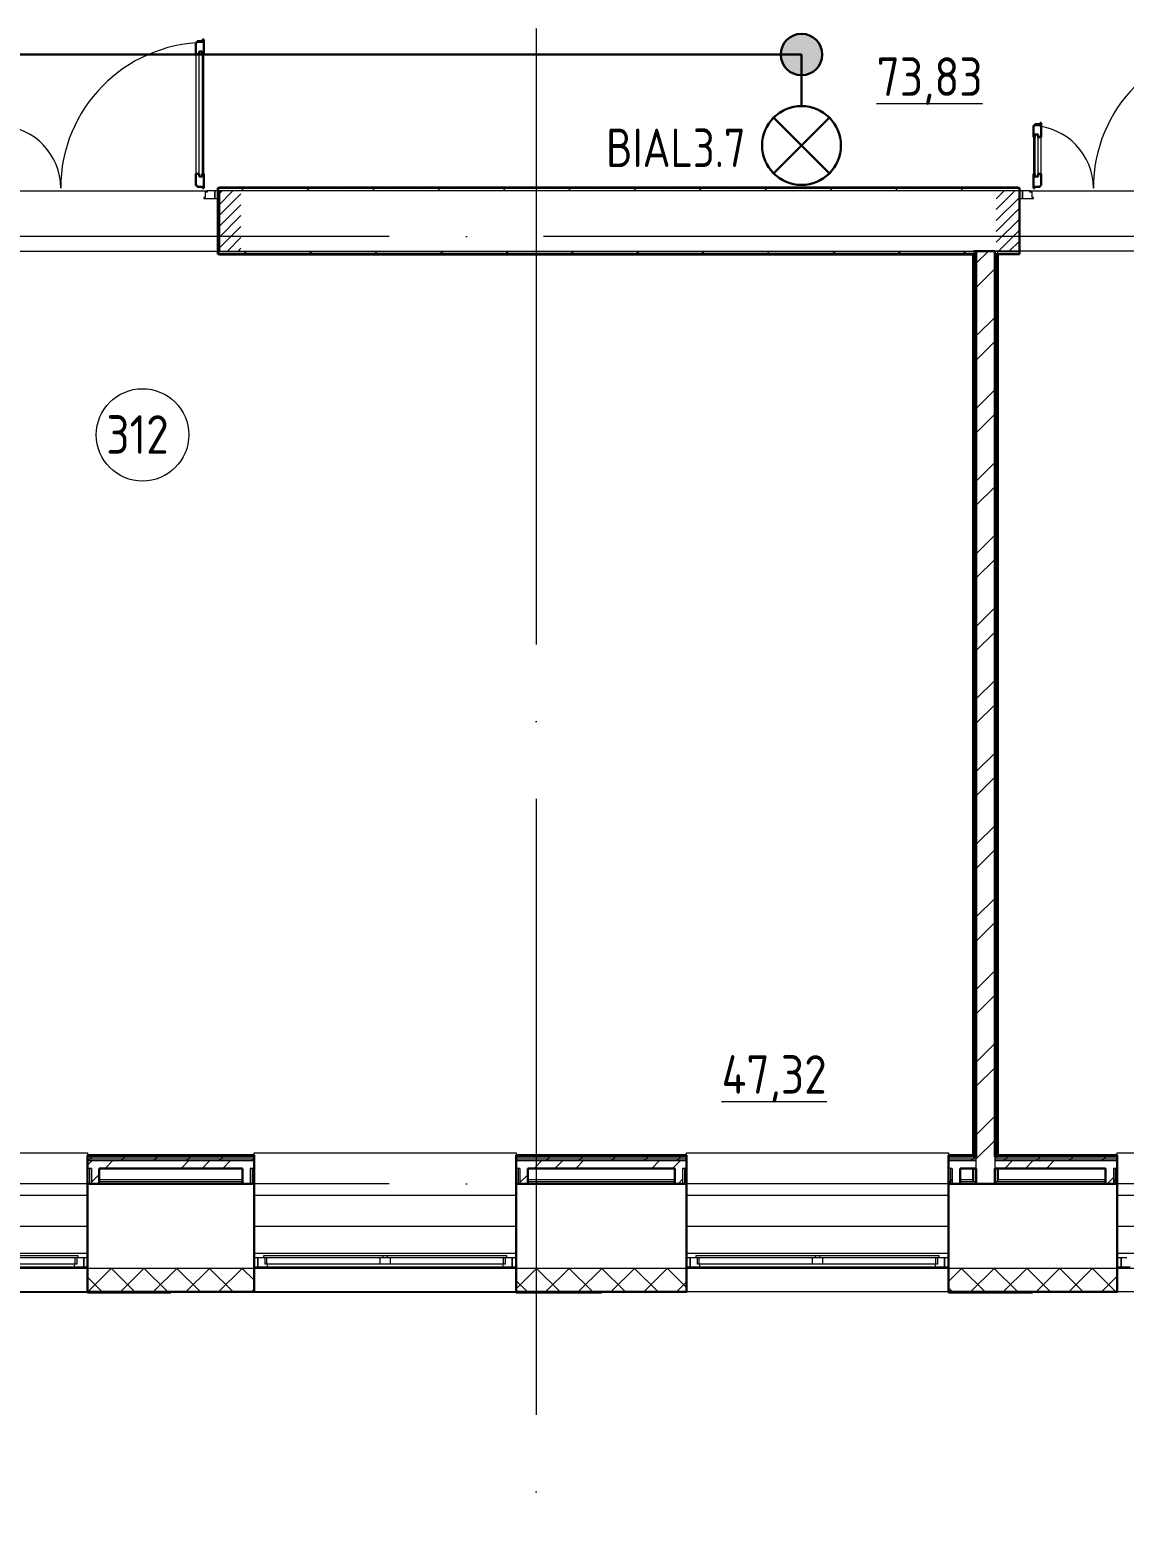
# Model space of a CAD drawing. Header units: millimetres. Extents: x -421858 to 614926, y -468665 to 141641.
# Drawn here: x 296682 to 303780, y -20005 to -10274 of the extents above; entities that cross this region are included whole.
import ezdxf
from ezdxf.enums import TextEntityAlignment as Align

# ---------------------------------------------------------------- set-up
doc = ezdxf.new("R2010")
doc.units = ezdxf.units.MM
doc.set_wipeout_variables(frame=1)
doc.linetypes.add('ADSK_Линия сетки', pattern=[25, 20, -2.5, 0, -2.5])
doc.linetypes.add('ADSK_Штриховая_ш2 п1_5', pattern=[4.5, 3, -1.5])
for name, color, linetype, lineweight in [('_ Окна', 7, 'Continuous', 9), ('RC-Линии_связи-Адресные', 5, 'Continuous', 30), ('RC-Оповещение_световое', 7, 'Continuous', 30), ('Двери', 252, 'Continuous', 9), ('лс', 5, 'Continuous', 30), ('Марки помещений', 252, 'Continuous', 20), ('Ограждение', 252, 'Continuous', 9), ('Окна', 252, 'Continuous', 9), ('Оси', 252, 'Continuous', 9), ('Стены внутренние', 7, 'Continuous', 18), ('Стены наружные', 7, 'Continuous', 18), ('Стены штриховка', 252, 'Continuous', 9)]:
    doc.layers.add(name, color=color, linetype=linetype, lineweight=lineweight)
doc.layers.add('RC-Позиционные_обозначения', color=7, linetype='Continuous')
doc.layers.add('Двери открывание', color=7, linetype='Continuous', lineweight=9, true_color=0xc0c0c0)
doc.styles.add('GOST Common_2', font='', dxfattribs={"width": 0.9, "height": 250})
doc.styles.add('RubezhCAD', font='', dxfattribs={"oblique": 10})
doc.styles.get("Standard").update_dxf_attribs({"font": ''})
doc.styles.get('GOST Common_2').set_extended_font_data('GOST type B')
doc.styles.get('RubezhCAD').set_extended_font_data('GOST type A')
doc.styles.get('Standard').set_extended_font_data('GOST type B')

# ---------------------------------------------------------------- blocks, each defined once
blk = doc.blocks.new('3 этаж')
at = {"layer": '_ Окна', "color": 251, "lineweight": 18, "true_color": 0x636466}
for p, q in [((296966.8, -18286.4), (296971.3, -18303.4)), ((296984.8, -18286.4), (296972.8, -18286.4)), ((296984.8, -18245.4), (296984.8, -18286.4)), ((297030.8, -18245.4), (296992.8, -18245.4)), ((297030.8, -18303.4), (297030.8, -18245.4)), ((298198.8, -18245.4), (298160.8, -18245.4)), ((298160.8, -18245.4), (298160.8, -18303.4)), ((298206.8, -18286.4), (298206.8, -18245.4)), ((298218.8, -18286.4), (298206.8, -18286.4)), ((298220.2, -18303.4), (298224.8, -18286.4)), ((299746.8, -18286.4), (299751.3, -18303.4)), ((299764.8, -18286.4), (299752.8, -18286.4)), ((299764.8, -18245.4), (299764.8, -18286.4)), ((299810.8, -18245.4), (299772.8, -18245.4)), ((299810.8, -18303.4), (299810.8, -18245.4)), ((301003.8, -18245.4), (300965.8, -18245.4)), ((300965.8, -18245.4), (300965.8, -18303.4)), ((301011.8, -18286.4), (301011.8, -18245.4)), ((301023.8, -18286.4), (301011.8, -18286.4)), ((301025.2, -18303.4), (301029.8, -18286.4)), ((302551.8, -18286.4), (302556.3, -18303.4)), ((302569.8, -18286.4), (302557.8, -18286.4)), ((302569.8, -18245.4), (302569.8, -18286.4)), ((302615.8, -18245.4), (302577.8, -18245.4)), ((302615.8, -18303.4), (302615.8, -18245.4)), ((303798.8, -18245.4), (303760.8, -18245.4)), ((303760.8, -18245.4), (303760.8, -18303.4)), ((296971.3, -18303.4), (297030.8, -18303.4)), ((298160.8, -18303.4), (298220.2, -18303.4)), ((299751.3, -18303.4), (299810.8, -18303.4)), ((300965.8, -18303.4), (301025.2, -18303.4)), ((302556.3, -18303.4), (302615.8, -18303.4)), ((303760.8, -18303.4), (303820.2, -18303.4))]:
    blk.add_line(p, q, dxfattribs=at)
at = {"layer": '_ Окна', "color": 251, "true_color": 0x636466}
for p, q in [((297055.8, -18245.4), (297030.8, -18245.4)), ((297030.8, -18245.4), (297030.8, -18303.4)), ((298160.8, -18245.4), (298135.8, -18245.4)), ((298160.8, -18303.4), (298160.8, -18245.4)), ((299835.8, -18245.4), (299810.8, -18245.4)), ((299810.8, -18245.4), (299810.8, -18303.4)), ((300965.8, -18245.4), (300940.8, -18245.4)), ((300965.8, -18303.4), (300965.8, -18245.4)), ((302640.8, -18245.4), (302615.8, -18245.4)), ((302615.8, -18245.4), (302615.8, -18303.4)), ((303760.8, -18245.4), (303735.8, -18245.4)), ((303760.8, -18303.4), (303760.8, -18245.4)), ((297030.8, -18303.4), (297055.8, -18303.4)), ((298135.8, -18303.4), (298160.8, -18303.4)), ((299810.8, -18303.4), (299835.8, -18303.4)), ((300940.8, -18303.4), (300965.8, -18303.4)), ((302615.8, -18303.4), (302640.8, -18303.4)), ((303735.8, -18303.4), (303760.8, -18303.4))]:
    blk.add_line(p, q, dxfattribs=at)
at = {"layer": 'Двери', "color": 251, "lineweight": 30, "true_color": 0x636466}
for p, q in [((297766.8, -10354.4), (297758.8, -10354.4)), ((297758.8, -10354.4), (297758.8, -10430.4)), ((297800.8, -10345.4), (297766.8, -10345.4)), ((297766.8, -10345.4), (297766.8, -10354.4)), ((297778.8, -10430.4), (297778.8, -10412.4)), ((297778.8, -10412.4), (297799.8, -10412.4)), ((297799.8, -10412.4), (297799.8, -10430.4)), ((297808.8, -10336.4), (297800.8, -10336.4)), ((297800.8, -10336.4), (297800.8, -10345.4)), ((297808.8, -10430.4), (297808.8, -10336.4)), ((297758.8, -10430.4), (297778.8, -10430.4)), ((297799.8, -10430.4), (297808.8, -10430.4)), ((303200.8, -10894.4), (303192.8, -10894.4)), ((303192.8, -10894.4), (303192.8, -10970.4)), ((303234.8, -10885.4), (303200.8, -10885.4)), ((303200.8, -10885.4), (303200.8, -10894.4)), ((303242.8, -10876.4), (303234.8, -10876.4)), ((303234.8, -10876.4), (303234.8, -10885.4)), ((303242.8, -10970.4), (303242.8, -10876.4)), ((303201.8, -10970.4), (303192.8, -10970.4)), ((303201.8, -10952.4), (303201.8, -10970.4)), ((303222.8, -10952.4), (303201.8, -10952.4)), ((303222.8, -10970.4), (303222.8, -10952.4)), ((303242.8, -10970.4), (303222.8, -10970.4)), ((297758.8, -11206.4), (297758.8, -11282.4)), ((297758.8, -11206.4), (297778.8, -11206.4)), ((297758.8, -11282.4), (297766.8, -11282.4)), ((297766.8, -11282.4), (297766.8, -11291.4)), ((297778.8, -11206.4), (297778.8, -11224.4)), ((297778.8, -11224.4), (297799.8, -11224.4)), ((297799.8, -11206.4), (297808.8, -11206.4)), ((297799.8, -11224.4), (297799.8, -11206.4)), ((297808.8, -11300.4), (297808.8, -11206.4)), ((303192.8, -11206.4), (303192.8, -11300.4)), ((303201.8, -11206.4), (303192.8, -11206.4)), ((303201.8, -11224.4), (303201.8, -11206.4)), ((303222.8, -11224.4), (303201.8, -11224.4)), ((303222.8, -11206.4), (303222.8, -11224.4)), ((303242.8, -11206.4), (303222.8, -11206.4)), ((303234.8, -11291.4), (303234.8, -11282.4)), ((303234.8, -11282.4), (303242.8, -11282.4)), ((303242.8, -11282.4), (303242.8, -11206.4)), ((297766.8, -11291.4), (297800.8, -11291.4)), ((297800.8, -11291.4), (297800.8, -11300.4)), ((297800.8, -11300.4), (297808.8, -11300.4)), ((303192.8, -11300.4), (303200.8, -11300.4)), ((303200.8, -11300.4), (303200.8, -11291.4)), ((303200.8, -11291.4), (303234.8, -11291.4))]:
    blk.add_line(p, q, dxfattribs=at)
at = {"layer": 'Двери', "color": 251, "true_color": 0x636466}
for p, q in [((297778.8, -11224.4), (297778.8, -10412.4)), ((297778.8, -10412.4), (297799.8, -10412.4)), ((297799.8, -10412.4), (297799.8, -11224.4)), ((297758.8, -10430.4), (297758.8, -11206.4)), ((297808.8, -11206.4), (297808.8, -10430.4)), ((303192.8, -10970.4), (303192.8, -11206.4)), ((303201.8, -10952.4), (303201.8, -11224.4)), ((303222.8, -10952.4), (303201.8, -10952.4)), ((303222.8, -11224.4), (303222.8, -10952.4)), ((303242.8, -11206.4), (303242.8, -10970.4)), ((297799.8, -11224.4), (297778.8, -11224.4)), ((303201.8, -11224.4), (303222.8, -11224.4)), ((297817.8, -11360.4), (297808.8, -11360.4)), ((297808.8, -11360.4), (297808.8, -11368.4)), ((297808.8, -11368.4), (297880.8, -11368.4)), ((297831.8, -11326.4), (297817.8, -11326.4)), ((297817.8, -11326.4), (297817.8, -11360.4)), ((297831.8, -11318.4), (297831.8, -11326.4)), ((297880.8, -11318.4), (297831.8, -11318.4)), ((297900.8, -11318.4), (297880.8, -11318.4)), ((297880.8, -11318.4), (297880.8, -11368.4)), ((297880.8, -11368.4), (297880.8, -11318.4)), ((297880.8, -11368.4), (297900.8, -11368.4)), ((297900.8, -11368.4), (297900.8, -11318.4)), ((303100.8, -11318.4), (303100.8, -11368.4)), ((303120.8, -11318.4), (303100.8, -11318.4)), ((303100.8, -11368.4), (303120.8, -11368.4)), ((303120.8, -11368.4), (303120.8, -11318.4)), ((303169.8, -11318.4), (303120.8, -11318.4)), ((303120.8, -11318.4), (303120.8, -11368.4)), ((303120.8, -11368.4), (303192.8, -11368.4)), ((303169.8, -11326.4), (303169.8, -11318.4)), ((303183.8, -11326.4), (303169.8, -11326.4)), ((303183.8, -11360.4), (303183.8, -11326.4)), ((303192.8, -11360.4), (303183.8, -11360.4)), ((303192.8, -11368.4), (303192.8, -11360.4))]:
    blk.add_line(p, q, dxfattribs=at)
at = {"layer": 'Двери', "color": 251, "linetype": 'Continuous', "lineweight": 18, "true_color": 0x636466}
for p, q in [((297900.8, -11345.6), (297927.9, -11318.4)), ((297900.8, -11416.3), (297998.6, -11318.4)), ((297900.8, -11487), (298050.8, -11337)), ((302950.8, -11369.2), (303001.5, -11318.4)), ((302950.8, -11439.9), (303072.3, -11318.4)), ((302950.8, -11510.6), (303100.8, -11360.6)), ((297900.8, -11557.7), (298050.8, -11407.7)), ((297900.8, -11628.4), (298050.8, -11478.4)), ((302950.8, -11581.3), (303100.8, -11431.3)), ((297900.8, -11699.1), (298050.8, -11549.1)), ((302950.8, -11652), (303100.8, -11502)), ((302965.1, -11708.4), (303100.8, -11572.8)), ((297962.2, -11708.4), (298050.8, -11619.8)), ((303035.8, -11708.4), (303100.8, -11643.5)), ((298032.9, -11708.4), (298050.8, -11690.5))]:
    blk.add_line(p, q, dxfattribs=at)
at = {"layer": 'Двери', "color": 251, "linetype": 'ADSK_Штриховая_ш2 п1_5', "true_color": 0x636466}
for p, q in [((298050.8, -11318.4), (297900.8, -11318.4)), ((297900.8, -11318.4), (297900.8, -11708.4)), ((303100.8, -11318.4), (302950.8, -11318.4)), ((303100.8, -11708.4), (303100.8, -11318.4)), ((297900.8, -11708.4), (298050.8, -11708.4)), ((302950.8, -11708.4), (303100.8, -11708.4))]:
    blk.add_line(p, q, dxfattribs=at)
at = {"layer": 'Двери открывание', "color": 251, "true_color": 0x636466}
for centre, radius, start, end in [((297826.8, -11300.4), 946, 91.09026, 180), ((304526.8, -11300.4), 946, 91.09026, 180), ((296474.8, -11300.4), 406, 0, 87.45896), ((303174.8, -11300.4), 406, 0, 87.45896)]:
    blk.add_arc(centre, radius, start, end, dxfattribs=at)
at = {"layer": 'Марки помещений', "color": 251, "true_color": 0x636466}
blk.add_circle((297412, -12902.3), 300, dxfattribs=at)
at = {"layer": 'Ограждение', "color": 251, "true_color": 0x636466}
for p, q in [((297910.8, -11298.4), (297910.8, -11293.4)), ((303090.8, -11293.4), (297910.8, -11293.4)), ((303090.8, -11293.4), (303090.8, -11298.5)), ((297910.8, -11733.4), (297910.8, -11728.4)), ((297910.8, -11733.4), (302795.8, -11733.4)), ((302800.8, -11728.4), (302795.8, -11733.4)), ((302795.8, -11733.4), (302795.8, -17578.4)), ((302965.8, -11733.4), (302960.8, -11728.4)), ((302965.8, -17578.5), (302965.8, -11733.4)), ((303090.8, -11733.4), (302965.8, -11733.4)), ((303090.8, -11728.4), (303090.8, -11733.4)), ((295355.8, -17563.4), (297055.8, -17563.4)), ((297055.8, -17563.4), (297055.8, -17578.4)), ((298135.8, -17578.4), (298135.8, -17563.4)), ((298135.8, -17563.4), (299835.8, -17563.4)), ((299835.8, -17563.4), (299835.8, -17578.4)), ((300940.8, -17578.4), (300940.8, -17563.4)), ((300940.8, -17563.4), (302640.8, -17563.4)), ((302640.8, -17563.4), (302640.8, -17578.4)), ((303735.8, -17578.4), (303735.8, -17563.4)), ((303735.8, -17563.4), (305435.8, -17563.4)), ((302795.8, -17663.4), (302795.8, -17738.4)), ((302805.8, -17748.4), (302805.8, -17663.4)), ((302955.8, -17663.4), (302955.8, -17748.4)), ((302965.8, -17738.4), (302965.8, -17663.4)), ((298060.8, -17738.4), (297130.8, -17738.4)), ((300865.8, -17738.4), (299910.8, -17738.4)), ((302795.8, -17738.4), (302715.8, -17738.4)), ((302805.8, -17748.4), (302795.8, -17738.4)), ((302955.8, -17748.4), (302965.8, -17738.4)), ((303660.8, -17738.4), (302965.8, -17738.4)), ((295355.8, -17838.4), (297055.8, -17838.4)), ((298135.8, -17838.4), (299835.8, -17838.4)), ((300940.8, -17838.4), (302640.8, -17838.4)), ((303735.8, -17838.4), (305435.8, -17838.4)), ((295355.8, -18038.4), (297055.8, -18038.4)), ((298135.8, -18038.4), (299835.8, -18038.4)), ((300940.8, -18038.4), (302640.8, -18038.4)), ((303735.8, -18038.4), (305435.8, -18038.4)), ((295355.8, -18213.4), (297055.8, -18213.4)), ((298135.8, -18213.4), (299835.8, -18213.4)), ((300940.8, -18213.4), (302640.8, -18213.4)), ((303735.8, -18213.4), (305435.8, -18213.4))]:
    blk.add_line(p, q, dxfattribs=at)
at = {"layer": 'Окна', "color": 251, "true_color": 0x636466}
for p, q in [((296220.8, -18228.4), (296992.8, -18228.4)), ((296992.8, -18245.4), (296220.8, -18245.4)), ((296972.8, -18286.4), (296240.8, -18286.4)), ((296972.8, -18245.4), (296972.8, -18286.4)), ((296992.8, -18228.4), (296992.8, -18245.4)), ((298198.8, -18228.4), (298970.8, -18228.4)), ((298198.8, -18245.4), (298198.8, -18228.4)), ((298970.8, -18245.4), (298198.8, -18245.4)), ((298218.8, -18286.4), (298218.8, -18245.4)), ((298950.8, -18286.4), (298218.8, -18286.4)), ((298950.8, -18245.4), (298950.8, -18286.4)), ((299020.8, -18286.4), (298950.8, -18286.4)), ((298970.8, -18228.4), (299000.8, -18228.4)), ((298970.8, -18228.4), (298970.8, -18245.4)), ((299000.8, -18245.4), (298970.8, -18245.4)), ((299000.8, -18228.4), (299772.8, -18228.4)), ((299000.8, -18245.4), (299000.8, -18228.4)), ((299772.8, -18245.4), (299000.8, -18245.4)), ((299020.8, -18286.4), (299020.8, -18245.4)), ((299752.8, -18286.4), (299020.8, -18286.4)), ((299752.8, -18245.4), (299752.8, -18286.4)), ((299772.8, -18228.4), (299772.8, -18245.4)), ((301003.8, -18228.4), (301775.8, -18228.4)), ((301003.8, -18245.4), (301003.8, -18228.4)), ((301775.8, -18245.4), (301003.8, -18245.4)), ((301023.8, -18286.4), (301023.8, -18245.4)), ((301755.8, -18286.4), (301023.8, -18286.4)), ((301755.8, -18245.4), (301755.8, -18286.4)), ((301825.8, -18286.4), (301755.8, -18286.4)), ((301775.8, -18228.4), (301805.8, -18228.4)), ((301775.8, -18228.4), (301775.8, -18245.4)), ((301805.8, -18245.4), (301775.8, -18245.4)), ((301805.8, -18228.4), (302577.8, -18228.4)), ((301805.8, -18245.4), (301805.8, -18228.4)), ((302577.8, -18245.4), (301805.8, -18245.4)), ((301825.8, -18286.4), (301825.8, -18245.4)), ((302557.8, -18286.4), (301825.8, -18286.4)), ((302557.8, -18245.4), (302557.8, -18286.4)), ((302577.8, -18228.4), (302577.8, -18245.4)), ((295440.2, -18303.4), (296971.3, -18303.4)), ((298220.2, -18303.4), (299751.3, -18303.4)), ((301025.2, -18303.4), (302556.3, -18303.4))]:
    blk.add_line(p, q, dxfattribs=at)
at = {"layer": 'Оси', "color": 251, "linetype": 'ADSK_Линия сетки', "ltscale": 200, "true_color": 0x636466}
for p, q in [((299965.8, -263.4), (299965.8, -31389.6)), ((314013.1, -11613.4), (237073.5, -11613.4)), ((314013.1, -17763.4), (237073.5, -17763.4))]:
    blk.add_line(p, q, dxfattribs=at)
at = {"layer": 'Стены внутренние', "color": 251, "true_color": 0x636466}
for p, q in [((296469.8, -11318.4), (297831.8, -11318.4)), ((303100.8, -11318.4), (297910.8, -11318.4)), ((297910.8, -11323.4), (297910.8, -11703.4)), ((303169.8, -11318.4), (304531.8, -11318.4)), ((296400.8, -11708.4), (297900.8, -11708.4)), ((297910.8, -11708.4), (302805.8, -11708.4)), ((304600.8, -11708.4), (303100.8, -11708.4)), ((312295.8, -18313.4), (280361.8, -18313.4)), ((297055.8, -18465.4), (295355.8, -18465.4)), ((299835.8, -18465.4), (298135.8, -18465.4)), ((302640.8, -18465.4), (300940.8, -18465.4)), ((305435.8, -18465.4), (303735.8, -18465.4))]:
    blk.add_line(p, q, dxfattribs=at)
at = {"layer": 'Стены внутренние', "color": 251, "lineweight": 30, "true_color": 0x636466}
for p, q in [((297910.8, -11318.4), (297910.8, -11323.4)), ((303100.8, -11708.4), (303100.8, -11318.4)), ((297910.8, -11703.4), (297910.8, -11708.4)), ((297055.8, -17763.4), (297055.8, -18465.4)), ((298060.8, -17763.4), (297130.8, -17763.4)), ((298135.8, -18465.4), (298135.8, -17763.4)), ((299835.8, -17763.4), (299835.8, -18465.4)), ((300865.8, -17763.4), (299910.8, -17763.4)), ((300940.8, -18465.4), (300940.8, -17763.4)), ((302640.8, -17763.4), (302640.8, -18465.4)), ((302820.8, -17763.4), (302715.8, -17763.4)), ((303660.8, -17763.4), (302940.8, -17763.4)), ((303735.8, -18465.4), (303735.8, -17763.4)), ((297055.8, -18465.4), (298135.8, -18465.4)), ((299835.8, -18465.4), (300940.8, -18465.4)), ((302640.8, -18465.4), (303735.8, -18465.4))]:
    blk.add_line(p, q, dxfattribs=at)
at = {"layer": 'Стены внутренние', "color": 251, "linetype": 'Continuous', "lineweight": 9, "true_color": 0x636466}
for p, q in [((297148.7, -18463.4), (297055.8, -18370.5)), ((297059.2, -18463.4), (297209.2, -18313.4)), ((297360.8, -18463.4), (297210.8, -18313.4)), ((297271.4, -18463.4), (297421.4, -18313.4)), ((297573, -18463.4), (297423, -18313.4)), ((297483.5, -18463.4), (297633.5, -18313.4)), ((297785.1, -18463.4), (297635.1, -18313.4)), ((297695.6, -18463.4), (297845.6, -18313.4)), ((297997.2, -18463.4), (297847.2, -18313.4)), ((297907.8, -18463.4), (298057.8, -18313.4)), ((298135.4, -18389.4), (298059.4, -18313.4)), ((299837.8, -18442.6), (299967, -18313.4)), ((300118.5, -18463.4), (299968.5, -18313.4)), ((300029.1, -18463.4), (300179.1, -18313.4)), ((300330.7, -18463.4), (300180.7, -18313.4)), ((300241.2, -18463.4), (300391.2, -18313.4)), ((300542.8, -18463.4), (300392.8, -18313.4)), ((300453.4, -18463.4), (300603.4, -18313.4)), ((300754.9, -18463.4), (300604.9, -18313.4)), ((300665.5, -18463.4), (300815.5, -18313.4)), ((300938.8, -18435.2), (300817.1, -18313.4)), ((302642.8, -18395.3), (302724.7, -18313.4)), ((302876.3, -18463.4), (302726.3, -18313.4)), ((302786.8, -18463.4), (302936.8, -18313.4)), ((303088.4, -18463.4), (302938.4, -18313.4)), ((302998.9, -18463.4), (303148.9, -18313.4)), ((303300.5, -18463.4), (303150.5, -18313.4)), ((303211.1, -18463.4), (303361.1, -18313.4)), ((303512.7, -18463.4), (303362.7, -18313.4)), ((303423.2, -18463.4), (303573.2, -18313.4)), ((303724.8, -18463.4), (303574.8, -18313.4)), ((303635.3, -18463.4), (303735.8, -18363)), ((297123.8, -18464.7), (297123.3, -18465.4)), ((297476.4, -18463.4), (297475.3, -18465.4)), ((298119.9, -18463.4), (298133.8, -18449.6)), ((298133.8, -18453.3), (298135.8, -18453.3)), ((299906.4, -18463.4), (299837.8, -18394.8)), ((299940.1, -18463.4), (299939, -18465.4)), ((299960.8, -18465.4), (299959.7, -18463.4)), ((300195.5, -18465.4), (300194.3, -18463.4)), ((300782.1, -18465.4), (300780.9, -18463.4)), ((300877.6, -18463.4), (300938.8, -18402.3)), ((302642.8, -18437.1), (302640.8, -18433.7)), ((302664.1, -18463.4), (302642.8, -18442.1)), ((302755.7, -18463.4), (302754.6, -18465.4))]:
    blk.add_line(p, q, dxfattribs=at)
at = {"layer": 'Стены наружные', "color": 251, "lineweight": 30, "true_color": 0x636466}
for p, q in [((297900.8, -11298.4), (297900.8, -11318.4)), ((303100.8, -11298.4), (297900.8, -11298.4)), ((297900.8, -11318.4), (297910.8, -11318.4)), ((297910.8, -11323.4), (297900.8, -11323.4)), ((297900.8, -11323.4), (297900.8, -11703.4)), ((303100.8, -11318.4), (303100.8, -11298.4)), ((297900.8, -11703.4), (297910.8, -11703.4)), ((297910.8, -11708.4), (297900.8, -11708.4)), ((297900.8, -11708.4), (297900.8, -11728.4)), ((297900.8, -11728.4), (302800.8, -11728.4)), ((302800.8, -11728.4), (302800.8, -17578.4)), ((302940.8, -11708.4), (302805.8, -11708.4)), ((302805.8, -11723.4), (302805.8, -17583.4)), ((302820.8, -17588.4), (302820.8, -11708.4)), ((302940.8, -11708.4), (302940.8, -17588.4)), ((302955.8, -11723.4), (302960.8, -11723.4)), ((302955.8, -17583.4), (302955.8, -11723.4)), ((302960.8, -17578.4), (302960.8, -11728.4)), ((302960.8, -11728.4), (303100.8, -11728.4)), ((303100.8, -11728.4), (303100.8, -11708.4)), ((298135.8, -17578.4), (297055.8, -17578.4)), ((297055.8, -17578.4), (297055.8, -17763.4)), ((298135.8, -17763.4), (298135.8, -17578.4)), ((300940.8, -17578.4), (299835.8, -17578.4)), ((299835.8, -17578.4), (299835.8, -17763.4)), ((300940.8, -17763.4), (300940.8, -17578.4)), ((302800.8, -17578.4), (302640.8, -17578.4)), ((302640.8, -17578.4), (302640.8, -17763.4)), ((302805.8, -17583.4), (302800.8, -17583.4)), ((302940.8, -17588.4), (302955.8, -17588.4)), ((302960.8, -17583.4), (302955.8, -17583.4)), ((303735.8, -17578.4), (302960.8, -17578.4)), ((303735.8, -17763.4), (303735.8, -17578.4)), ((297130.8, -17663.4), (298060.8, -17663.4)), ((297130.8, -17763.4), (297130.8, -17663.4)), ((298060.8, -17663.4), (298060.8, -17763.4)), ((299910.8, -17663.4), (300865.8, -17663.4)), ((299910.8, -17763.4), (299910.8, -17663.4)), ((300865.8, -17663.4), (300865.8, -17763.4)), ((302715.8, -17663.4), (302820.8, -17663.4)), ((302715.8, -17763.4), (302715.8, -17663.4)), ((302820.8, -17663.4), (302820.8, -17763.4)), ((302940.8, -17763.4), (302940.8, -17663.4)), ((302940.8, -17663.4), (303660.8, -17663.4)), ((303660.8, -17663.4), (303660.8, -17763.4)), ((297055.8, -17763.4), (297130.8, -17763.4)), ((298060.8, -17763.4), (298135.8, -17763.4)), ((299835.8, -17763.4), (299910.8, -17763.4)), ((300865.8, -17763.4), (300940.8, -17763.4)), ((302640.8, -17763.4), (302715.8, -17763.4)), ((302820.8, -17763.4), (302940.8, -17763.4)), ((303660.8, -17763.4), (303735.8, -17763.4)), ((297595.8, -18465.4), (297055.8, -18465.4)), ((297055.8, -18465.4), (297055.8, -18470.4)), ((297055.8, -18470.4), (297595.8, -18470.4)), ((297595.8, -18465.4), (297595.8, -18470.4)), ((299835.8, -18465.4), (300390.8, -18465.4)), ((299835.8, -18465.4), (299835.8, -18470.4)), ((300390.8, -18470.4), (299835.8, -18470.4)), ((300390.8, -18465.4), (300390.8, -18470.4)), ((302640.8, -18465.4), (303185.8, -18465.4)), ((302640.8, -18465.4), (302640.8, -18470.4)), ((303185.8, -18470.4), (302640.8, -18470.4)), ((303185.8, -18465.4), (303185.8, -18470.4))]:
    blk.add_line(p, q, dxfattribs=at)
at = {"layer": 'Стены наружные', "color": 251, "linetype": 'Continuous', "lineweight": 9, "true_color": 0x636466}
for p, q in [((297926, -11303.4), (297931, -11298.4)), ((297996.7, -11303.4), (298001.7, -11298.4)), ((298052.4, -11318.4), (298067.4, -11303.4)), ((298067.4, -11303.4), (298072.4, -11298.4)), ((298138.1, -11303.4), (298143.1, -11298.4)), ((298208.8, -11303.4), (298213.8, -11298.4)), ((298279.5, -11303.4), (298284.5, -11298.4)), ((298350.3, -11303.4), (298355.3, -11298.4)), ((298421, -11303.4), (298426, -11298.4)), ((298476.7, -11318.4), (298491.7, -11303.4)), ((298491.7, -11303.4), (298496.7, -11298.4)), ((298562.4, -11303.4), (298567.4, -11298.4)), ((298633.1, -11303.4), (298638.1, -11298.4)), ((298703.8, -11303.4), (298708.8, -11298.4)), ((298774.5, -11303.4), (298779.5, -11298.4)), ((298845.2, -11303.4), (298850.2, -11298.4)), ((298900.9, -11318.4), (298915.9, -11303.4)), ((298915.9, -11303.4), (298920.9, -11298.4)), ((298986.7, -11303.4), (298991.7, -11298.4)), ((299057.4, -11303.4), (299062.4, -11298.4)), ((299128.1, -11303.4), (299133.1, -11298.4)), ((299198.8, -11303.4), (299203.8, -11298.4)), ((299269.5, -11303.4), (299274.5, -11298.4)), ((299325.2, -11318.4), (299340.2, -11303.4)), ((299340.2, -11303.4), (299345.2, -11298.4)), ((299410.9, -11303.4), (299415.9, -11298.4)), ((299481.6, -11303.4), (299486.6, -11298.4)), ((299552.3, -11303.4), (299557.3, -11298.4)), ((299623, -11303.4), (299628, -11298.4)), ((299693.8, -11303.4), (299698.8, -11298.4)), ((299749.5, -11318.4), (299764.5, -11303.4)), ((299764.5, -11303.4), (299769.5, -11298.4)), ((299835.2, -11303.4), (299840.2, -11298.4)), ((299905.9, -11303.4), (299910.9, -11298.4)), ((299976.6, -11303.4), (299981.6, -11298.4)), ((300047.3, -11303.4), (300052.3, -11298.4)), ((300118, -11303.4), (300123, -11298.4)), ((300173.7, -11318.4), (300188.7, -11303.4)), ((300188.7, -11303.4), (300193.7, -11298.4)), ((300259.4, -11303.4), (300264.4, -11298.4)), ((300330.2, -11303.4), (300335.2, -11298.4)), ((300400.9, -11303.4), (300405.9, -11298.4)), ((300471.6, -11303.4), (300476.6, -11298.4)), ((300542.3, -11303.4), (300547.3, -11298.4)), ((300598, -11318.4), (300613, -11303.4)), ((300613, -11303.4), (300618, -11298.4)), ((300683.7, -11303.4), (300688.7, -11298.4)), ((300754.4, -11303.4), (300759.4, -11298.4)), ((300825.1, -11303.4), (300830.1, -11298.4)), ((300895.8, -11303.4), (300900.8, -11298.4)), ((300966.6, -11303.4), (300971.6, -11298.4)), ((301022.3, -11318.4), (301037.3, -11303.4)), ((301037.3, -11303.4), (301042.3, -11298.4)), ((301108, -11303.4), (301113, -11298.4)), ((301178.7, -11303.4), (301183.7, -11298.4)), ((301249.4, -11303.4), (301254.4, -11298.4)), ((301320.1, -11303.4), (301325.1, -11298.4)), ((301390.8, -11303.4), (301395.8, -11298.4)), ((301446.5, -11318.4), (301461.5, -11303.4)), ((301461.5, -11303.4), (301466.5, -11298.4)), ((301532.2, -11303.4), (301537.2, -11298.4)), ((301602.9, -11303.4), (301607.9, -11298.4)), ((301673.7, -11303.4), (301678.7, -11298.4)), ((301744.4, -11303.4), (301749.4, -11298.4)), ((301815.1, -11303.4), (301820.1, -11298.4)), ((301870.8, -11318.4), (301885.8, -11303.4)), ((301885.8, -11303.4), (301890.8, -11298.4)), ((301956.5, -11303.4), (301961.5, -11298.4)), ((302027.2, -11303.4), (302032.2, -11298.4)), ((302097.9, -11303.4), (302102.9, -11298.4)), ((302168.6, -11303.4), (302173.6, -11298.4)), ((302239.3, -11303.4), (302244.3, -11298.4)), ((302295.1, -11318.4), (302310.1, -11303.4)), ((302310.1, -11303.4), (302315.1, -11298.4)), ((302380.8, -11303.4), (302385.8, -11298.4)), ((302451.5, -11303.4), (302456.5, -11298.4)), ((302522.2, -11303.4), (302527.2, -11298.4)), ((302592.9, -11303.4), (302597.9, -11298.4)), ((302663.6, -11303.4), (302668.6, -11298.4)), ((302719.3, -11318.4), (302734.3, -11303.4)), ((302734.3, -11303.4), (302739.3, -11298.4)), ((302805, -11303.4), (302810, -11298.4)), ((302875.7, -11303.4), (302880.7, -11298.4)), ((302946.5, -11303.4), (302951.5, -11298.4)), ((303017.2, -11303.4), (303022.2, -11298.4)), ((303087.9, -11303.4), (303092.9, -11298.4)), ((297900.8, -11521.5), (297910.8, -11511.5)), ((297900.8, -11678.7), (297910.8, -11668.7)), ((297925.3, -11728.4), (297930.3, -11723.4)), ((297996, -11728.4), (298001, -11723.4)), ((298066.7, -11728.4), (298071.7, -11723.4)), ((298071.7, -11723.4), (298086.7, -11708.4)), ((298137.4, -11728.4), (298142.4, -11723.4)), ((298208.1, -11728.4), (298213.1, -11723.4)), ((298278.8, -11728.4), (298283.8, -11723.4)), ((298349.5, -11728.4), (298354.5, -11723.4)), ((298420.2, -11728.4), (298425.2, -11723.4)), ((298490.9, -11728.4), (298495.9, -11723.4)), ((298495.9, -11723.4), (298510.9, -11708.4)), ((298561.7, -11728.4), (298566.7, -11723.4)), ((298632.4, -11728.4), (298637.4, -11723.4)), ((298703.1, -11728.4), (298708.1, -11723.4)), ((298773.8, -11728.4), (298778.8, -11723.4)), ((298844.5, -11728.4), (298849.5, -11723.4)), ((298915.2, -11728.4), (298920.2, -11723.4)), ((298920.2, -11723.4), (298935.2, -11708.4)), ((298985.9, -11728.4), (298990.9, -11723.4)), ((299056.6, -11728.4), (299061.6, -11723.4)), ((299127.3, -11728.4), (299132.3, -11723.4)), ((299198, -11728.4), (299203, -11723.4)), ((299268.8, -11728.4), (299273.8, -11723.4)), ((299339.5, -11728.4), (299344.5, -11723.4)), ((299344.5, -11723.4), (299359.5, -11708.4)), ((299410.2, -11728.4), (299415.2, -11723.4)), ((299480.9, -11728.4), (299485.9, -11723.4)), ((299551.6, -11728.4), (299556.6, -11723.4)), ((299622.3, -11728.4), (299627.3, -11723.4)), ((299693, -11728.4), (299698, -11723.4)), ((299763.7, -11728.4), (299768.7, -11723.4)), ((299768.7, -11723.4), (299783.7, -11708.4)), ((299834.4, -11728.4), (299839.4, -11723.4)), ((299905.2, -11728.4), (299910.2, -11723.4)), ((299975.9, -11728.4), (299980.9, -11723.4)), ((300046.6, -11728.4), (300051.6, -11723.4)), ((300117.3, -11728.4), (300122.3, -11723.4)), ((300188, -11728.4), (300193, -11723.4)), ((300193, -11723.4), (300208, -11708.4)), ((300258.7, -11728.4), (300263.7, -11723.4)), ((300329.4, -11728.4), (300334.4, -11723.4)), ((300400.1, -11728.4), (300405.1, -11723.4)), ((300470.8, -11728.4), (300475.8, -11723.4)), ((300541.6, -11728.4), (300546.6, -11723.4)), ((300612.3, -11728.4), (300617.3, -11723.4)), ((300617.3, -11723.4), (300632.3, -11708.4)), ((300683, -11728.4), (300688, -11723.4)), ((300753.7, -11728.4), (300758.7, -11723.4)), ((300824.4, -11728.4), (300829.4, -11723.4)), ((300895.1, -11728.4), (300900.1, -11723.4)), ((300965.8, -11728.4), (300970.8, -11723.4)), ((301036.5, -11728.4), (301041.5, -11723.4)), ((301041.5, -11723.4), (301056.5, -11708.4)), ((301107.2, -11728.4), (301112.2, -11723.4)), ((301177.9, -11728.4), (301182.9, -11723.4)), ((301248.7, -11728.4), (301253.7, -11723.4)), ((301319.4, -11728.4), (301324.4, -11723.4)), ((301390.1, -11728.4), (301395.1, -11723.4)), ((301460.8, -11728.4), (301465.8, -11723.4)), ((301465.8, -11723.4), (301480.8, -11708.4)), ((301531.5, -11728.4), (301536.5, -11723.4)), ((301602.2, -11728.4), (301607.2, -11723.4)), ((301672.9, -11728.4), (301677.9, -11723.4)), ((301743.6, -11728.4), (301748.6, -11723.4)), ((301814.3, -11728.4), (301819.3, -11723.4)), ((301885.1, -11728.4), (301890.1, -11723.4)), ((301890.1, -11723.4), (301905.1, -11708.4)), ((301955.8, -11728.4), (301960.8, -11723.4)), ((302026.5, -11728.4), (302031.5, -11723.4)), ((302097.2, -11728.4), (302102.2, -11723.4)), ((302167.9, -11728.4), (302172.9, -11723.4)), ((302238.6, -11728.4), (302243.6, -11723.4)), ((302309.3, -11728.4), (302314.3, -11723.4)), ((302314.3, -11723.4), (302329.3, -11708.4)), ((302380, -11728.4), (302385, -11723.4)), ((302450.7, -11728.4), (302455.7, -11723.4)), ((302521.5, -11728.4), (302526.5, -11723.4)), ((302592.2, -11728.4), (302597.2, -11723.4)), ((302662.9, -11728.4), (302667.9, -11723.4)), ((302733.6, -11728.4), (302738.6, -11723.4)), ((302738.6, -11723.4), (302753.6, -11708.4)), ((302800.8, -11732), (302804.3, -11728.4)), ((302804.3, -11728.4), (302805.8, -11727)), ((302820.8, -11787.6), (302900, -11708.4)), ((303016.4, -11728.4), (303021.4, -11723.4)), ((303087.1, -11728.4), (303092.1, -11723.4)), ((302800.8, -11802.7), (302805.8, -11797.7)), ((302800.8, -11873.4), (302805.8, -11868.4)), ((302820.8, -11944.8), (302940.8, -11824.8)), ((302955.8, -11789.1), (302960.8, -11784.1)), ((302955.8, -11859.8), (302960.8, -11854.8)), ((302800.8, -11944.1), (302805.8, -11939.1)), ((302940.8, -11945.5), (302955.8, -11930.5)), ((302955.8, -11930.5), (302960.8, -11925.5)), ((302800.8, -12014.8), (302805.8, -12009.8)), ((302955.8, -12001.2), (302960.8, -11996.2)), ((302800.8, -12085.5), (302805.8, -12080.5)), ((302800.8, -12156.2), (302805.8, -12151.2)), ((302820.8, -12259.1), (302940.8, -12139.1)), ((302955.8, -12071.9), (302960.8, -12066.9)), ((302955.8, -12142.6), (302960.8, -12137.6)), ((302800.8, -12226.9), (302805.8, -12221.9)), ((302955.8, -12213.4), (302960.8, -12208.4)), ((302800.8, -12297.6), (302805.8, -12292.6)), ((302820.8, -12416.2), (302940.8, -12296.2)), ((302940.8, -12369.8), (302955.8, -12354.8)), ((302955.8, -12284.1), (302960.8, -12279.1)), ((302955.8, -12354.8), (302960.8, -12349.8)), ((302800.8, -12368.4), (302805.8, -12363.4)), ((302800.8, -12439.1), (302805.8, -12434.1)), ((302955.8, -12425.5), (302960.8, -12420.5)), ((302800.8, -12509.8), (302805.8, -12504.8)), ((302955.8, -12496.2), (302960.8, -12491.2)), ((302800.8, -12580.5), (302805.8, -12575.5)), ((302800.8, -12651.2), (302805.8, -12646.2)), ((302820.8, -12730.5), (302940.8, -12610.5)), ((302955.8, -12566.9), (302960.8, -12561.9)), ((302955.8, -12637.6), (302960.8, -12632.6)), ((302800.8, -12721.9), (302805.8, -12716.9)), ((302955.8, -12708.3), (302960.8, -12703.3)), ((302800.8, -12792.6), (302805.8, -12787.6)), ((302820.8, -12887.7), (302940.8, -12767.7)), ((302940.8, -12794), (302955.8, -12779)), ((302955.8, -12779), (302960.8, -12774)), ((302955.8, -12849.8), (302960.8, -12844.8)), ((302800.8, -12863.3), (302805.8, -12858.3)), ((302800.8, -12934), (302805.8, -12929)), ((302955.8, -12920.5), (302960.8, -12915.5)), ((302800.8, -13004.8), (302805.8, -12999.8)), ((302955.8, -12991.2), (302960.8, -12986.2)), ((302800.8, -13075.5), (302805.8, -13070.5)), ((302820.8, -13202), (302940.8, -13082)), ((302955.8, -13061.9), (302960.8, -13056.9)), ((302955.8, -13132.6), (302960.8, -13127.6)), ((302800.8, -13146.2), (302805.8, -13141.2)), ((302800.8, -13216.9), (302805.8, -13211.9)), ((302940.8, -13218.3), (302955.8, -13203.3)), ((302955.8, -13203.3), (302960.8, -13198.3)), ((302800.8, -13287.6), (302805.8, -13282.6)), ((302820.8, -13359.2), (302940.8, -13239.2)), ((302955.8, -13274), (302960.8, -13269)), ((302800.8, -13358.3), (302805.8, -13353.3)), ((302800.8, -13429), (302805.8, -13424)), ((302955.8, -13344.7), (302960.8, -13339.7)), ((302955.8, -13415.4), (302960.8, -13410.4)), ((302800.8, -13499.7), (302805.8, -13494.7)), ((302955.8, -13486.1), (302960.8, -13481.1)), ((302800.8, -13570.4), (302805.8, -13565.4)), ((302820.8, -13673.5), (302940.8, -13553.5)), ((302955.8, -13556.9), (302960.8, -13551.9)), ((302955.8, -13627.6), (302960.8, -13622.6)), ((302800.8, -13641.1), (302805.8, -13636.1)), ((302800.8, -13711.9), (302805.8, -13706.9)), ((302820.8, -13830.6), (302940.8, -13710.6)), ((302940.8, -13642.6), (302955.8, -13627.6)), ((302955.8, -13698.3), (302960.8, -13693.3)), ((302800.8, -13782.6), (302805.8, -13777.6)), ((302955.8, -13769), (302960.8, -13764)), ((302800.8, -13853.3), (302805.8, -13848.3)), ((302955.8, -13839.7), (302960.8, -13834.7)), ((302955.8, -13910.4), (302960.8, -13905.4)), ((302800.8, -13924), (302805.8, -13919)), ((302800.8, -13994.7), (302805.8, -13989.7)), ((302955.8, -13981.1), (302960.8, -13976.1)), ((302800.8, -14065.4), (302805.8, -14060.4)), ((302820.8, -14144.9), (302940.8, -14024.9)), ((302940.8, -14066.8), (302955.8, -14051.8)), ((302955.8, -14051.8), (302960.8, -14046.8)), ((302800.8, -14136.1), (302805.8, -14131.1)), ((302800.8, -14206.8), (302805.8, -14201.8)), ((302820.8, -14302.1), (302940.8, -14182.1)), ((302955.8, -14122.5), (302960.8, -14117.5)), ((302955.8, -14193.3), (302960.8, -14188.3)), ((302800.8, -14277.5), (302805.8, -14272.5)), ((302955.8, -14264), (302960.8, -14259)), ((302800.8, -14348.3), (302805.8, -14343.3)), ((302955.8, -14334.7), (302960.8, -14329.7)), ((302955.8, -14405.4), (302960.8, -14400.4)), ((302800.8, -14419), (302805.8, -14414)), ((302800.8, -14489.7), (302805.8, -14484.7)), ((302820.8, -14616.4), (302940.8, -14496.4)), ((302940.8, -14491.1), (302955.8, -14476.1)), ((302955.8, -14476.1), (302960.8, -14471.1)), ((302800.8, -14560.4), (302805.8, -14555.4)), ((302955.8, -14546.8), (302960.8, -14541.8)), ((302800.8, -14631.1), (302805.8, -14626.1)), ((302820.8, -14773.6), (302940.8, -14653.6)), ((302955.8, -14617.5), (302960.8, -14612.5)), ((302955.8, -14688.2), (302960.8, -14683.2)), ((302800.8, -14701.8), (302805.8, -14696.8)), ((302800.8, -14772.5), (302805.8, -14767.5)), ((302955.8, -14758.9), (302960.8, -14753.9)), ((302800.8, -14843.2), (302805.8, -14838.2)), ((302955.8, -14829.7), (302960.8, -14824.7)), ((302800.8, -14913.9), (302805.8, -14908.9)), ((302800.8, -14984.7), (302805.8, -14979.7)), ((302820.8, -15087.9), (302940.8, -14967.9)), ((302940.8, -14915.4), (302955.8, -14900.4)), ((302955.8, -14900.4), (302960.8, -14895.4)), ((302955.8, -14971.1), (302960.8, -14966.1)), ((302800.8, -15055.4), (302805.8, -15050.4)), ((302955.8, -15041.8), (302960.8, -15036.8)), ((302800.8, -15126.1), (302805.8, -15121.1)), ((302820.8, -15245), (302940.8, -15125)), ((302955.8, -15112.5), (302960.8, -15107.5)), ((302955.8, -15183.2), (302960.8, -15178.2)), ((302800.8, -15196.8), (302805.8, -15191.8)), ((302800.8, -15267.5), (302805.8, -15262.5)), ((302955.8, -15253.9), (302960.8, -15248.9)), ((302800.8, -15338.2), (302805.8, -15333.2)), ((302940.8, -15339.6), (302955.8, -15324.6)), ((302955.8, -15324.6), (302960.8, -15319.6)), ((302800.8, -15408.9), (302805.8, -15403.9)), ((302820.8, -15559.3), (302940.8, -15439.3)), ((302955.8, -15395.3), (302960.8, -15390.3)), ((302955.8, -15466), (302960.8, -15461)), ((302800.8, -15479.6), (302805.8, -15474.6)), ((302800.8, -15550.3), (302805.8, -15545.3)), ((302955.8, -15536.8), (302960.8, -15531.8)), ((302800.8, -15621), (302805.8, -15616)), ((302820.8, -15716.5), (302940.8, -15596.5)), ((302955.8, -15607.5), (302960.8, -15602.5)), ((302800.8, -15691.8), (302805.8, -15686.8)), ((302800.8, -15762.5), (302805.8, -15757.5)), ((302940.8, -15763.9), (302955.8, -15748.9)), ((302955.8, -15678.2), (302960.8, -15673.2)), ((302955.8, -15748.9), (302960.8, -15743.9)), ((302800.8, -15833.2), (302805.8, -15828.2)), ((302955.8, -15819.6), (302960.8, -15814.6)), ((302800.8, -15903.9), (302805.8, -15898.9)), ((302820.8, -16030.8), (302940.8, -15910.8)), ((302955.8, -15890.3), (302960.8, -15885.3)), ((302955.8, -15961), (302960.8, -15956)), ((302800.8, -15974.6), (302805.8, -15969.6)), ((302800.8, -16045.3), (302805.8, -16040.3)), ((302955.8, -16031.7), (302960.8, -16026.7)), ((302800.8, -16116), (302805.8, -16111)), ((302820.8, -16187.9), (302940.8, -16067.9)), ((302955.8, -16102.4), (302960.8, -16097.4)), ((302800.8, -16186.7), (302805.8, -16181.7)), ((302940.8, -16188.2), (302955.8, -16173.2)), ((302955.8, -16173.2), (302960.8, -16168.2)), ((302955.8, -16243.9), (302960.8, -16238.9)), ((302800.8, -16257.4), (302805.8, -16252.4)), ((302800.8, -16328.2), (302805.8, -16323.2)), ((302955.8, -16314.6), (302960.8, -16309.6)), ((302800.8, -16398.9), (302805.8, -16393.9)), ((302820.8, -16502.3), (302940.8, -16382.3)), ((302955.8, -16385.3), (302960.8, -16380.3)), ((302800.8, -16469.6), (302805.8, -16464.6)), ((302800.8, -16540.3), (302805.8, -16535.3)), ((302820.8, -16659.4), (302940.8, -16539.4)), ((302955.8, -16456), (302960.8, -16451)), ((302955.8, -16526.7), (302960.8, -16521.7)), ((302800.8, -16611), (302805.8, -16606)), ((302940.8, -16612.4), (302955.8, -16597.4)), ((302955.8, -16597.4), (302960.8, -16592.4)), ((302800.8, -16681.7), (302805.8, -16676.7)), ((302955.8, -16668.1), (302960.8, -16663.1)), ((302955.8, -16738.8), (302960.8, -16733.8)), ((302800.8, -16752.4), (302805.8, -16747.4)), ((302800.8, -16823.1), (302805.8, -16818.1)), ((302955.8, -16809.5), (302960.8, -16804.5)), ((302800.8, -16893.8), (302805.8, -16888.8)), ((302820.8, -16973.7), (302940.8, -16853.7)), ((302955.8, -16880.3), (302960.8, -16875.3)), ((302800.8, -16964.5), (302805.8, -16959.5)), ((302820.8, -17130.9), (302940.8, -17010.9)), ((302940.8, -17036.7), (302955.8, -17021.7)), ((302955.8, -16951), (302960.8, -16946)), ((302955.8, -17021.7), (302960.8, -17016.7)), ((302800.8, -17035.3), (302805.8, -17030.3)), ((302800.8, -17106), (302805.8, -17101)), ((302955.8, -17092.4), (302960.8, -17087.4)), ((302800.8, -17176.7), (302805.8, -17171.7)), ((302955.8, -17163.1), (302960.8, -17158.1)), ((302800.8, -17247.4), (302805.8, -17242.4)), ((302800.8, -17318.1), (302805.8, -17313.1)), ((302955.8, -17233.8), (302960.8, -17228.8)), ((302955.8, -17304.5), (302960.8, -17299.5)), ((302800.8, -17388.8), (302805.8, -17383.8)), ((302820.8, -17445.2), (302940.8, -17325.2)), ((302955.8, -17375.2), (302960.8, -17370.2)), ((302800.8, -17459.5), (302805.8, -17454.5)), ((302820.8, -17602.3), (302940.8, -17482.3)), ((302940.8, -17460.9), (302955.8, -17445.9)), ((302955.8, -17445.9), (302960.8, -17440.9)), ((302955.8, -17516.7), (302960.8, -17511.7)), ((297055.8, -17642.4), (297084.8, -17613.4)), ((297060.7, -17613.4), (297073.2, -17600.9)), ((297073.2, -17600.9), (297085.7, -17588.4)), ((297090.7, -17583.4), (297095.7, -17578.4)), ((297161.4, -17583.4), (297166.4, -17578.4)), ((297169.7, -17663.4), (297219.7, -17613.4)), ((297232.1, -17583.4), (297237.1, -17578.4)), ((297272.8, -17613.4), (297285.3, -17600.9)), ((297285.3, -17600.9), (297297.8, -17588.4)), ((297297.8, -17588.4), (297302.8, -17583.4)), ((297302.8, -17583.4), (297307.8, -17578.4)), ((297373.6, -17583.4), (297378.6, -17578.4)), ((297444.3, -17583.4), (297449.3, -17578.4)), ((297485, -17613.4), (297497.5, -17600.9)), ((297497.5, -17600.9), (297510, -17588.4)), ((297515, -17583.4), (297520, -17578.4)), ((297585.7, -17583.4), (297590.7, -17578.4)), ((297656.4, -17583.4), (297661.4, -17578.4)), ((297663.1, -17663.4), (297713.1, -17613.4)), ((297697.1, -17613.4), (297709.6, -17600.9)), ((297709.6, -17600.9), (297722.1, -17588.4)), ((297722.1, -17588.4), (297727.1, -17583.4)), ((297727.1, -17583.4), (297732.1, -17578.4)), ((297797.8, -17583.4), (297802.8, -17578.4)), ((297798.1, -17663.4), (297848.1, -17613.4)), ((297868.5, -17583.4), (297873.5, -17578.4)), ((297909.2, -17613.4), (297921.7, -17600.9)), ((297921.7, -17600.9), (297934.2, -17588.4)), ((297933, -17663.4), (297983, -17613.4)), ((297939.2, -17583.4), (297944.2, -17578.4)), ((298010, -17583.4), (298015, -17578.4)), ((298080.7, -17583.4), (298085.7, -17578.4)), ((298121.4, -17613.4), (298133.9, -17600.9)), ((298133.9, -17600.9), (298135.8, -17599)), ((299835.8, -17596.1), (299843.4, -17588.4)), ((299843.4, -17588.4), (299848.4, -17583.4)), ((299848.4, -17583.4), (299853.4, -17578.4)), ((299919.1, -17583.4), (299924.1, -17578.4)), ((299953.1, -17663.4), (300003.1, -17613.4)), ((299989.9, -17583.4), (299994.9, -17578.4)), ((300030.6, -17613.4), (300043.1, -17600.9)), ((300043.1, -17600.9), (300055.6, -17588.4)), ((300060.6, -17583.4), (300065.6, -17578.4)), ((300088, -17663.4), (300138, -17613.4)), ((300131.3, -17583.4), (300136.3, -17578.4)), ((300202, -17583.4), (300207, -17578.4)), ((300223, -17663.4), (300273, -17613.4)), ((300242.7, -17613.4), (300255.2, -17600.9)), ((300255.2, -17600.9), (300267.7, -17588.4)), ((300267.7, -17588.4), (300272.7, -17583.4)), ((300272.7, -17583.4), (300277.7, -17578.4)), ((300343.4, -17583.4), (300348.4, -17578.4)), ((300414.1, -17583.4), (300419.1, -17578.4)), ((300454.8, -17613.4), (300467.3, -17600.9)), ((300467.3, -17600.9), (300479.8, -17588.4)), ((300484.8, -17583.4), (300489.8, -17578.4)), ((300555.5, -17583.4), (300560.5, -17578.4)), ((300626.2, -17583.4), (300631.2, -17578.4)), ((300667, -17613.4), (300679.5, -17600.9)), ((300679.5, -17600.9), (300692, -17588.4)), ((300692, -17588.4), (300697, -17583.4)), ((300697, -17583.4), (300702, -17578.4)), ((300716.4, -17663.4), (300766.4, -17613.4)), ((300767.7, -17583.4), (300772.7, -17578.4)), ((300838.4, -17583.4), (300843.4, -17578.4)), ((300851.4, -17663.4), (300901.4, -17613.4)), ((300879.1, -17613.4), (300891.6, -17600.9)), ((300891.6, -17600.9), (300904.1, -17588.4)), ((300909.1, -17583.4), (300914.1, -17578.4)), ((302676.9, -17583.4), (302681.9, -17578.4)), ((302747.6, -17583.4), (302752.6, -17578.4)), ((302788.3, -17613.4), (302800.8, -17600.9)), ((302800.8, -17530.2), (302805.8, -17525.2)), ((302800.8, -17600.9), (302813.3, -17588.4)), ((302813.3, -17588.4), (302818.3, -17583.4)), ((302959.7, -17583.4), (302960.8, -17582.4)), ((302960.8, -17582.4), (302964.7, -17578.4)), ((303000.4, -17613.4), (303012.9, -17600.9)), ((303006.4, -17663.4), (303056.4, -17613.4)), ((303012.9, -17600.9), (303025.4, -17588.4)), ((303030.4, -17583.4), (303035.4, -17578.4)), ((303101.1, -17583.4), (303106.1, -17578.4)), ((303141.3, -17663.4), (303191.3, -17613.4)), ((303171.8, -17583.4), (303176.8, -17578.4)), ((303212.5, -17613.4), (303225, -17600.9)), ((303225, -17600.9), (303237.5, -17588.4)), ((303237.5, -17588.4), (303242.5, -17583.4)), ((303242.5, -17583.4), (303247.5, -17578.4)), ((303276.3, -17663.4), (303326.3, -17613.4)), ((303313.3, -17583.4), (303318.3, -17578.4)), ((303384, -17583.4), (303389, -17578.4)), ((303424.7, -17613.4), (303437.2, -17600.9)), ((303437.2, -17600.9), (303449.7, -17588.4)), ((303454.7, -17583.4), (303459.7, -17578.4)), ((303525.4, -17583.4), (303530.4, -17578.4)), ((303596.1, -17583.4), (303601.1, -17578.4)), ((303636.8, -17613.4), (303649.3, -17600.9)), ((303649.3, -17600.9), (303661.8, -17588.4)), ((303661.8, -17588.4), (303666.8, -17583.4)), ((303666.8, -17583.4), (303671.8, -17578.4)), ((297080.8, -17752.4), (297130.8, -17702.4)), ((299860.8, -17755.8), (299910.8, -17705.8)), ((300886.3, -17763.4), (300915.8, -17734)), ((302640.8, -17760.9), (302653.3, -17748.4)), ((302653.3, -17748.4), (302665.8, -17735.9)), ((303669.7, -17763.4), (303710.8, -17722.4)), ((303710.8, -17751.6), (303723.3, -17739.1)), ((303723.3, -17739.1), (303735.8, -17726.6)), ((297123.3, -18465.4), (297120.5, -18470.4)), ((297475.3, -18465.4), (297472.6, -18470.2)), ((299939, -18465.4), (299936.1, -18470.4)), ((299963.7, -18470.4), (299960.8, -18465.4)), ((300197.1, -18468.3), (300195.5, -18465.4)), ((302754.6, -18465.4), (302752.8, -18468.5))]:
    blk.add_line(p, q, dxfattribs=at)
at = {"layer": 'Стены наружные', "color": 251, "true_color": 0x636466}
for p, q in [((303100.8, -11708.4), (302940.8, -11708.4)), ((297130.8, -17748.4), (298060.8, -17748.4)), ((299910.8, -17748.4), (300865.8, -17748.4)), ((302715.8, -17748.4), (302813.3, -17748.4)), ((302813.3, -17763.4), (302813.3, -17748.4)), ((302948.3, -17748.4), (303660.8, -17748.4)), ((302948.3, -17763.4), (302948.3, -17748.4)), ((297055.8, -18470.4), (294280.8, -18470.4)), ((299835.8, -18470.4), (297595.8, -18470.4)), ((300940.8, -18470.4), (300390.8, -18470.4)), ((300940.8, -18465.4), (300940.8, -18470.4)), ((303735.8, -18470.4), (303185.8, -18470.4)), ((303735.8, -18465.4), (303735.8, -18470.4))]:
    blk.add_line(p, q, dxfattribs=at)
at = {"layer": 'Стены штриховка', "color": 251, "true_color": 0x636466}
for p, q in [((303100.8, -11303.4), (297900.8, -11303.4)), ((297900.8, -11723.4), (302805.8, -11723.4)), ((302805.8, -11723.4), (302805.8, -11708.4)), ((302960.8, -11723.4), (303100.8, -11723.4)), ((298135.8, -17583.4), (297055.8, -17583.4)), ((297055.8, -17588.4), (298135.8, -17588.4)), ((298135.8, -17588.4), (297055.8, -17588.4)), ((297055.8, -17600.9), (298135.8, -17600.9)), ((297055.8, -17613.4), (298135.8, -17613.4)), ((300940.8, -17583.4), (299835.8, -17583.4)), ((299835.8, -17588.4), (300940.8, -17588.4)), ((300940.8, -17588.4), (299835.8, -17588.4)), ((299835.8, -17600.9), (300940.8, -17600.9)), ((299835.8, -17613.4), (300940.8, -17613.4)), ((302800.8, -17583.4), (302640.8, -17583.4)), ((302640.8, -17588.4), (302820.8, -17588.4)), ((302820.8, -17588.4), (302640.8, -17588.4)), ((302640.8, -17600.9), (302820.8, -17600.9)), ((302640.8, -17613.4), (302820.8, -17613.4)), ((302805.8, -17583.4), (302820.8, -17583.4)), ((302820.8, -17663.4), (302820.8, -17588.4)), ((302940.8, -17588.4), (302940.8, -17663.4)), ((302940.8, -17600.9), (303735.8, -17600.9)), ((302940.8, -17613.4), (303735.8, -17613.4)), ((302955.8, -17588.4), (303735.8, -17588.4)), ((303735.8, -17583.4), (302960.8, -17583.4)), ((297080.8, -17663.4), (297055.8, -17663.4)), ((297068.3, -17663.4), (297068.3, -17763.4)), ((297080.8, -17663.4), (297080.8, -17763.4)), ((298135.8, -17663.4), (298110.8, -17663.4)), ((298110.8, -17663.4), (298110.8, -17763.4)), ((298123.3, -17663.4), (298123.3, -17763.4)), ((299860.8, -17663.4), (299835.8, -17663.4)), ((299848.3, -17663.4), (299848.3, -17763.4)), ((299860.8, -17663.4), (299860.8, -17763.4)), ((300940.8, -17663.4), (300915.8, -17663.4)), ((300915.8, -17663.4), (300915.8, -17763.4)), ((300928.3, -17663.4), (300928.3, -17763.4)), ((302665.8, -17663.4), (302640.8, -17663.4)), ((302653.3, -17663.4), (302653.3, -17763.4)), ((302665.8, -17663.4), (302665.8, -17763.4)), ((303735.8, -17663.4), (303710.8, -17663.4)), ((303710.8, -17663.4), (303710.8, -17763.4)), ((303723.3, -17663.4), (303723.3, -17763.4)), ((297057.8, -18389.4), (297055.8, -18389.4)), ((297057.8, -18389.4), (297057.8, -18463.4)), ((298135.8, -18389.4), (298133.8, -18389.4)), ((298133.8, -18463.4), (298133.8, -18389.4)), ((299837.8, -18389.4), (299835.8, -18389.4)), ((299837.8, -18389.4), (299837.8, -18463.4)), ((300940.8, -18389.4), (300938.8, -18389.4)), ((300938.8, -18463.4), (300938.8, -18389.4)), ((302642.8, -18389.4), (302640.8, -18389.4)), ((302642.8, -18389.4), (302642.8, -18463.4)), ((303735.8, -18389.4), (303733.8, -18389.4)), ((303733.8, -18463.4), (303733.8, -18389.4)), ((297057.8, -18463.4), (298133.8, -18463.4)), ((299837.8, -18463.4), (300938.8, -18463.4)), ((302642.8, -18463.4), (303733.8, -18463.4))]:
    blk.add_line(p, q, dxfattribs=at)
at = {"layer": 'Марки помещений', "color": 251, "true_color": 0x636466, "style": 'GOST Common_2', "width": 0.9}
for s, p in [('%%U73,83', (302174.9, -10701.5)), ('312', (297177.1, -13024.5)), ('%%U47,32', (301168.7, -17178.9))]:
    blk.add_text(s, height=250, dxfattribs=at).set_placement(p)
blk = doc.blocks.new('RC-UGO-OS-10')
at = {"layer": 'RC-Оповещение_световое', "color": 5}
for p, q in [((-1.812, 1.812), (1.811, -1.812)), ((-1.812, -1.812), (1.811, 1.811))]:
    blk.add_line(p, q, dxfattribs=at)
blk.add_circle((0, 0), 2.562, dxfattribs=at)
at = {"layer": 'RC-Оповещение_световое'}
blk.add_attdef('PSTN', text='', height=2.5, dxfattribs=at).set_placement((0.862, 2.394), align=Align.BOTTOM_LEFT)
blk = doc.blocks.new('кс-4')
at = {"layer": 'RC-Линии_связи-Адресные'}
h = blk.add_hatch(color=11, dxfattribs=at)
h.dxf.hatch_style = 1
h.paths.add_polyline_path([(134.7, 0, 1), (-134.7, 0, 1)])
at = {"layer": 'RC-Линии_связи-Адресные', "color": 116, "true_color": 0x136734}
blk.add_circle((0, 0), 134.7, dxfattribs=at)

msp = doc.modelspace()

# ---------------------------------------------------------------- linework, layer by layer
at = {"layer": 'лс', "color": 116, "linetype": 'Continuous', "ltscale": 100, "true_color": 0x136734, "transparency": 33554687}
msp.add_line((250864.4, -10433), (301687.3, -10433), dxfattribs=at)
at = {"layer": 'лс', "color": 11, "linetype": 'Continuous', "ltscale": 100, "transparency": 33554687}
msp.add_line((301687.3, -10767.3), (301687.3, -10433), dxfattribs=at)

# ---------------------------------------------------------------- block references
msp.add_blockref('3 этаж', (0, 0))
at = {"layer": 'RC-Линии_связи-Адресные'}
msp.add_blockref('кс-4', (301687.3, -10433), dxfattribs=at)

# ---------------------------------------------------------------- next in the draw order: block references
at = {"layer": 'RC-Оповещение_световое', "color": 1, "lineweight": 50}
ref = msp.add_blockref('RC-UGO-OS-10', (301687.4, -11023.5), dxfattribs=dict(at, xscale=100, yscale=100, zscale=100))
ref.add_attrib('PSTN', 'BIAL3.7', dxfattribs={"layer": 'RC-Позиционные_обозначения', "height": 250, "style": 'RubezhCAD'}).set_placement((300872.4, -11238.4), align=Align.BOTTOM_CENTER)

doc.saveas('drawing.dxf')
